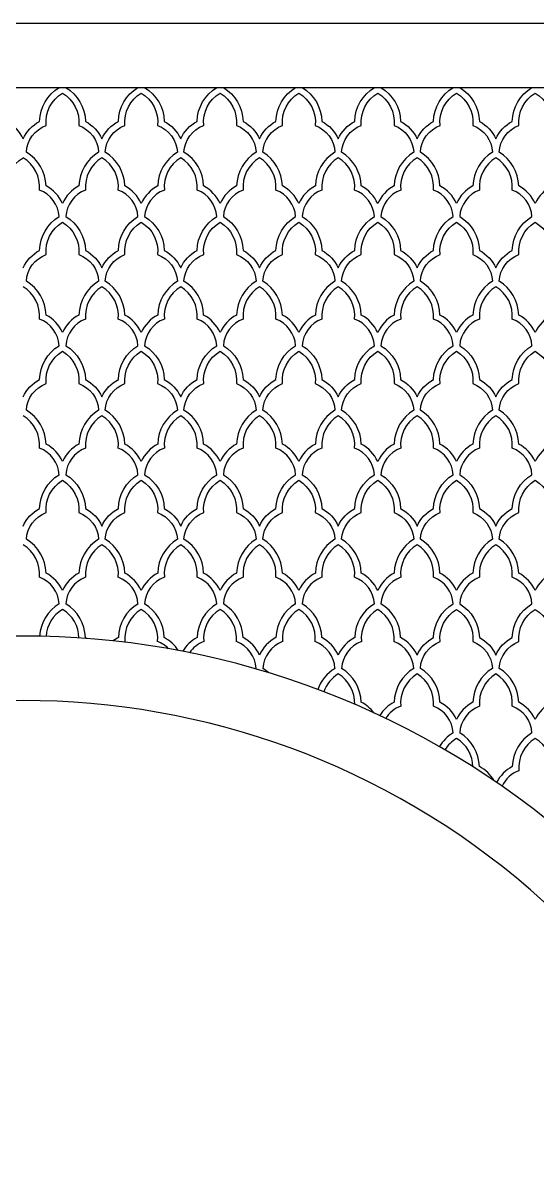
# Model space of a CAD drawing. Header units: inches. Extents: x 280228 to 284028, y 155671 to 163321.
# Drawn here: x 282128 to 282924, y 161531 to 163321 of the extents above; entities that cross this region are included whole.
import ezdxf

# ---------------------------------------------------------------- set-up
doc = ezdxf.new("R2010")
doc.units = ezdxf.units.IN
doc.header["$MEASUREMENT"] = 0
doc.layers.add('freecads.com', color=7, linetype='Continuous')

msp = doc.modelspace()

# ---------------------------------------------------------------- linework, layer by layer
at = {"layer": 'freecads.com'}
for p, q in [((280227.6, 163321.3, 0), (284027.6, 163321.3, 0)), ((280327.6, 163221.3, 0), (283927.6, 163221.3, 0))]:
    msp.add_line(p, q, dxfattribs=at)
at = {"layer": 'freecads.com', "elevation": 0}
for points in [[(282127.6, 163141.8, 0.167823), (282102.1, 163168.9, 0.257721), (282071.6, 163221.3)], [(282127.6, 163141.8, -0.167823), (282153.1, 163168.9, -0.257721), (282183.5, 163221.3)], [(282193.7, 163221.3, -0.257721), (282224.2, 163168.9, -0.167823), (282249.7, 163141.8, -0.167823)], [(282249.7, 163141.8, -0.167823), (282275.2, 163168.9, -0.257721), (282305.6, 163221.3)], [(282315.8, 163221.3, -0.257721), (282346.3, 163168.9, -0.167823), (282371.8, 163141.8, -0.167823)], [(282371.8, 163141.8, -0.167823), (282397.3, 163168.9, -0.257721), (282427.7, 163221.3)], [(282437.9, 163221.3, -0.257721), (282468.4, 163168.9, -0.167823), (282493.9, 163141.8, -0.167823)], [(282493.9, 163141.8, -0.167823), (282519.4, 163168.9, -0.257721), (282549.9, 163221.3)], [(282560, 163221.3, -0.257721), (282590.5, 163168.9, -0.167823), (282616, 163141.8, -0.167823)], [(282616, 163141.8, -0.167823), (282641.5, 163168.9, -0.257721), (282672, 163221.3)], [(282682.1, 163221.3, -0.257721), (282712.6, 163168.9, -0.167823), (282738.1, 163141.8, -0.167823)], [(282738.1, 163141.8, -0.167823), (282763.6, 163168.9, -0.257721), (282794.1, 163221.3)], [(282804.2, 163221.3, -0.257721), (282834.7, 163168.9, -0.167823), (282860.2, 163141.8, -0.167823)], [(282860.2, 163141.8, -0.167823), (282885.7, 163168.9, -0.257721), (282916.2, 163221.3)], [(282071.6, 163021.3, -0.29664), (282102.3, 163062.5, -0.288877), (282127.6, 163112.6)], [(282183.5, 163021.3, 0.29664), (282152.9, 163062.5, 0.288877), (282127.6, 163112.6)], [(282249.7, 163112.6, 0.288877), (282224.4, 163062.5, 0.29664), (282193.7, 163021.3, 0.29664)], [(282305.6, 163021.3, 0.29664), (282275, 163062.5, 0.288877), (282249.7, 163112.6)], [(282371.8, 163112.6, 0.288877), (282346.5, 163062.5, 0.29664), (282315.8, 163021.3, 0.29664)], [(282427.7, 163021.3, 0.29664), (282397.1, 163062.5, 0.288877), (282371.8, 163112.6)], [(282493.9, 163112.6, 0.288877), (282468.6, 163062.5, 0.29664), (282437.9, 163021.3, 0.29664)], [(282549.9, 163021.3, 0.29664), (282519.2, 163062.5, 0.288877), (282493.9, 163112.6)], [(282616, 163112.6, 0.288877), (282590.7, 163062.5, 0.29664), (282560, 163021.3, 0.29664)], [(282672, 163021.3, 0.29664), (282641.3, 163062.5, 0.288877), (282616, 163112.6)], [(282738.1, 163112.6, 0.288877), (282712.8, 163062.5, 0.29664), (282682.1, 163021.3, 0.29664)], [(282794.1, 163021.3, 0.29664), (282763.4, 163062.5, 0.288877), (282738.1, 163112.6)], [(282860.2, 163112.6, 0.288877), (282834.9, 163062.5, 0.29664), (282804.2, 163021.3, 0.29664)], [(282916.2, 163021.3, 0.29664), (282885.5, 163062.5, 0.288877), (282860.2, 163112.6)], [(282127.6, 162941.8, -0.167823), (282153.1, 162968.9, -0.257721), (282183.5, 163021.3)], [(282193.7, 163021.3, -0.257721), (282224.2, 162968.9, -0.167823), (282249.7, 162941.8, -0.167823)], [(282249.7, 162941.8, -0.167823), (282275.2, 162968.9, -0.257721), (282305.6, 163021.3)], [(282315.8, 163021.3, -0.257721), (282346.3, 162968.9, -0.167823), (282371.8, 162941.8, -0.167823)], [(282371.8, 162941.8, -0.167823), (282397.3, 162968.9, -0.257721), (282427.7, 163021.3)], [(282437.9, 163021.3, -0.257721), (282468.4, 162968.9, -0.167823), (282493.9, 162941.8, -0.167823)], [(282493.9, 162941.8, -0.167823), (282519.4, 162968.9, -0.257721), (282549.9, 163021.3)], [(282560, 163021.3, -0.257721), (282590.5, 162968.9, -0.167823), (282616, 162941.8, -0.167823)], [(282616, 162941.8, -0.167823), (282641.5, 162968.9, -0.257721), (282672, 163021.3)], [(282682.1, 163021.3, -0.257721), (282712.6, 162968.9, -0.167823), (282738.1, 162941.8, -0.167823)], [(282738.1, 162941.8, -0.167823), (282763.6, 162968.9, -0.257721), (282794.1, 163021.3)], [(282804.2, 163021.3, -0.257721), (282834.7, 162968.9, -0.167823), (282860.2, 162941.8, -0.167823)], [(282860.2, 162941.8, -0.167823), (282885.7, 162968.9, -0.257721), (282916.2, 163021.3)], [(282183.5, 162821.3, 0.29664), (282152.9, 162862.5, 0.288877), (282127.6, 162912.6)], [(282249.7, 162912.6, 0.288877), (282224.4, 162862.5, 0.29664), (282193.7, 162821.3, 0.29664)], [(282305.6, 162821.3, 0.29664), (282275, 162862.5, 0.288877), (282249.7, 162912.6)], [(282371.8, 162912.6, 0.288877), (282346.5, 162862.5, 0.29664), (282315.8, 162821.3, 0.29664)], [(282427.7, 162821.3, 0.29664), (282397.1, 162862.5, 0.288877), (282371.8, 162912.6)], [(282493.9, 162912.6, 0.288877), (282468.6, 162862.5, 0.29664), (282437.9, 162821.3, 0.29664)], [(282549.9, 162821.3, 0.29664), (282519.2, 162862.5, 0.288877), (282493.9, 162912.6)], [(282616, 162912.6, 0.288877), (282590.7, 162862.5, 0.29664), (282560, 162821.3, 0.29664)], [(282672, 162821.3, 0.29664), (282641.3, 162862.5, 0.288877), (282616, 162912.6)], [(282738.1, 162912.6, 0.288877), (282712.8, 162862.5, 0.29664), (282682.1, 162821.3, 0.29664)], [(282794.1, 162821.3, 0.29664), (282763.4, 162862.5, 0.288877), (282738.1, 162912.6)], [(282860.2, 162912.6, 0.288877), (282834.9, 162862.5, 0.29664), (282804.2, 162821.3, 0.29664)], [(282916.2, 162821.3, 0.29664), (282885.5, 162862.5, 0.288877), (282860.2, 162912.6)], [(282127.6, 162741.8, -0.167823), (282153.1, 162768.9, -0.257721), (282183.5, 162821.3)], [(282193.7, 162821.3, -0.257721), (282224.2, 162768.9, -0.167823), (282249.7, 162741.8, -0.167823)], [(282249.7, 162741.8, -0.167823), (282275.2, 162768.9, -0.257721), (282305.6, 162821.3)], [(282315.8, 162821.3, -0.257721), (282346.3, 162768.9, -0.167823), (282371.8, 162741.8, -0.167823)], [(282371.8, 162741.8, -0.167823), (282397.3, 162768.9, -0.257721), (282427.7, 162821.3)], [(282437.9, 162821.3, -0.257721), (282468.4, 162768.9, -0.167823), (282493.9, 162741.8, -0.167823)], [(282493.9, 162741.8, -0.167823), (282519.4, 162768.9, -0.257721), (282549.9, 162821.3)], [(282560, 162821.3, -0.257721), (282590.5, 162768.9, -0.167823), (282616, 162741.8, -0.167823)], [(282616, 162741.8, -0.167823), (282641.5, 162768.9, -0.257721), (282672, 162821.3)], [(282682.1, 162821.3, -0.257721), (282712.6, 162768.9, -0.167823), (282738.1, 162741.8, -0.167823)], [(282738.1, 162741.8, -0.167823), (282763.6, 162768.9, -0.257721), (282794.1, 162821.3)], [(282804.2, 162821.3, -0.257721), (282834.7, 162768.9, -0.167823), (282860.2, 162741.8, -0.167823)], [(282860.2, 162741.8, -0.167823), (282885.7, 162768.9, -0.257721), (282916.2, 162821.3)], [(282183.5, 162621.3, 0.29664), (282152.9, 162662.5, 0.288877), (282127.6, 162712.6)], [(282249.7, 162712.6, 0.288877), (282224.4, 162662.5, 0.29664), (282193.7, 162621.3, 0.29664)], [(282305.6, 162621.3, 0.29664), (282275, 162662.5, 0.288877), (282249.7, 162712.6)], [(282371.8, 162712.6, 0.288877), (282346.5, 162662.5, 0.29664), (282315.8, 162621.3, 0.29664)], [(282427.7, 162621.3, 0.29664), (282397.1, 162662.5, 0.288877), (282371.8, 162712.6)], [(282493.9, 162712.6, 0.288877), (282468.6, 162662.5, 0.29664), (282437.9, 162621.3, 0.29664)], [(282549.9, 162621.3, 0.29664), (282519.2, 162662.5, 0.288877), (282493.9, 162712.6)], [(282616, 162712.6, 0.288877), (282590.7, 162662.5, 0.29664), (282560, 162621.3, 0.29664)], [(282672, 162621.3, 0.29664), (282641.3, 162662.5, 0.288877), (282616, 162712.6)], [(282738.1, 162712.6, 0.288877), (282712.8, 162662.5, 0.29664), (282682.1, 162621.3, 0.29664)], [(282794.1, 162621.3, 0.29664), (282763.4, 162662.5, 0.288877), (282738.1, 162712.6)], [(282860.2, 162712.6, 0.288877), (282834.9, 162662.5, 0.29664), (282804.2, 162621.3, 0.29664)], [(282916.2, 162621.3, 0.29664), (282885.5, 162662.5, 0.288877), (282860.2, 162712.6)], [(282127.6, 162541.8, -0.167823), (282153.1, 162568.9, -0.257721), (282183.5, 162621.3)], [(282193.7, 162621.3, -0.257721), (282224.2, 162568.9, -0.167823), (282249.7, 162541.8, -0.167823)], [(282249.7, 162541.8, -0.167823), (282275.2, 162568.9, -0.257721), (282305.6, 162621.3)], [(282315.8, 162621.3, -0.257721), (282346.3, 162568.9, -0.167823), (282371.8, 162541.8, -0.167823)], [(282371.8, 162541.8, -0.167823), (282397.3, 162568.9, -0.257721), (282427.7, 162621.3)], [(282437.9, 162621.3, -0.257721), (282468.4, 162568.9, -0.167823), (282493.9, 162541.8, -0.167823)], [(282493.9, 162541.8, -0.167823), (282519.4, 162568.9, -0.257721), (282549.9, 162621.3)], [(282560, 162621.3, -0.257721), (282590.5, 162568.9, -0.167823), (282616, 162541.8, -0.167823)], [(282616, 162541.8, -0.167823), (282641.5, 162568.9, -0.257721), (282672, 162621.3)], [(282682.1, 162621.3, -0.257721), (282712.6, 162568.9, -0.167823), (282738.1, 162541.8, -0.167823)], [(282738.1, 162541.8, -0.167823), (282763.6, 162568.9, -0.257721), (282794.1, 162621.3)], [(282804.2, 162621.3, -0.257721), (282834.7, 162568.9, -0.167823), (282860.2, 162541.8, -0.167823)], [(282860.2, 162541.8, -0.167823), (282885.7, 162568.9, -0.257721), (282916.2, 162621.3)], [(282183.5, 162421.3, 0.29664), (282152.9, 162462.5, 0.288877), (282127.6, 162512.6)], [(282249.7, 162512.6, 0.288877), (282224.4, 162462.5, 0.29664), (282193.7, 162421.3, 0.29664)], [(282305.6, 162421.3, 0.29664), (282275, 162462.5, 0.288877), (282249.7, 162512.6)], [(282371.8, 162512.6, 0.288877), (282346.5, 162462.5, 0.29664), (282315.8, 162421.3, 0.29664)], [(282427.7, 162421.3, 0.29664), (282397.1, 162462.5, 0.288877), (282371.8, 162512.6)], [(282493.9, 162512.6, 0.288877), (282468.6, 162462.5, 0.29664), (282437.9, 162421.3, 0.29664)], [(282549.9, 162421.3, 0.29664), (282519.2, 162462.5, 0.288877), (282493.9, 162512.6)], [(282616, 162512.6, 0.288877), (282590.7, 162462.5, 0.29664), (282560, 162421.3, 0.29664)], [(282672, 162421.3, 0.29664), (282641.3, 162462.5, 0.288877), (282616, 162512.6)], [(282738.1, 162512.6, 0.288877), (282712.8, 162462.5, 0.29664), (282682.1, 162421.3, 0.29664)], [(282794.1, 162421.3, 0.29664), (282763.4, 162462.5, 0.288877), (282738.1, 162512.6)], [(282860.2, 162512.6, 0.288877), (282834.9, 162462.5, 0.29664), (282804.2, 162421.3, 0.29664)], [(282916.2, 162421.3, 0.29664), (282885.5, 162462.5, 0.288877), (282860.2, 162512.6)], [(282738.1, 162341.8, -0.167823), (282763.6, 162368.9, -0.257721), (282794.1, 162421.3)], [(282804.2, 162421.3, -0.257721), (282834.7, 162368.9, -0.167823), (282860.2, 162341.8, -0.167823)], [(282860.2, 162341.8, -0.167823), (282885.7, 162368.9, -0.257721), (282916.2, 162421.3)], [(282794.1, 162221.3, 0.29664), (282763.4, 162262.5, 0.288877), (282738.1, 162312.6)], [(282860.2, 162312.6, 0.288877), (282834.9, 162262.5, 0.29664), (282804.2, 162221.3, 0.29664)], [(282916.2, 162221.3, 0.29664), (282885.5, 162262.5, 0.288877), (282860.2, 162312.6)]]:
    msp.add_lwpolyline(points, format="xyb", dxfattribs=at)
for points in [[(282132.7, 163121.2, -0.29762), (282163.3, 163162.6, -0.288877), (282188.6, 163212.6, -0.288877), (282213.9, 163162.6, -0.29762), (282244.6, 163121.2, 0.257772), (282214.2, 163068.8, 0.167823), (282188.6, 163041.7, 0.167823), (282163.1, 163068.8, 0.257772)], [(282254.8, 163121.2, -0.29762), (282285.4, 163162.6, -0.288877), (282310.7, 163212.6, -0.288877), (282336, 163162.6, -0.29762), (282366.7, 163121.2, 0.257772), (282336.3, 163068.8, 0.167823), (282310.7, 163041.7, 0.167823), (282285.2, 163068.8, 0.257772)], [(282376.9, 163121.2, -0.29762), (282407.5, 163162.6, -0.288877), (282432.8, 163212.6, -0.288877), (282458.2, 163162.6, -0.29762), (282488.8, 163121.2, 0.257772), (282458.4, 163068.8, 0.167823), (282432.8, 163041.7, 0.167823), (282407.3, 163068.8, 0.257772)], [(282499, 163121.2, -0.29762), (282529.6, 163162.6, -0.288877), (282554.9, 163212.6, -0.288877), (282580.3, 163162.6, -0.29762), (282610.9, 163121.2, 0.257772), (282580.5, 163068.8, 0.167823), (282554.9, 163041.7, 0.167823), (282529.4, 163068.8, 0.257772)], [(282621.1, 163121.2, -0.29762), (282651.7, 163162.6, -0.288877), (282677.1, 163212.6, -0.288877), (282702.4, 163162.6, -0.29762), (282733, 163121.2, 0.257772), (282702.6, 163068.8, 0.167823), (282677.1, 163041.7, 0.167823), (282651.5, 163068.8, 0.257772)], [(282743.2, 163121.2, -0.29762), (282773.8, 163162.6, -0.288877), (282799.2, 163212.6, -0.288877), (282824.5, 163162.6, -0.29762), (282855.1, 163121.2, 0.257772), (282824.7, 163068.8, 0.167823), (282799.2, 163041.7, 0.167823), (282773.6, 163068.8, 0.257772)], [(282865.3, 163121.2, -0.29762), (282896, 163162.6, -0.288877), (282921.3, 163212.6, -0.288877), (282946.6, 163162.6, -0.29762), (282977.2, 163121.2, 0.257772), (282946.8, 163068.8, 0.167823), (282921.3, 163041.7, 0.167823), (282895.7, 163068.8, 0.257772)], [(282132.7, 162921.2, -0.29762), (282163.3, 162962.6, -0.288877), (282188.6, 163012.6, -0.288877), (282213.9, 162962.6, -0.29762), (282244.6, 162921.2, 0.257772), (282214.2, 162868.8, 0.167823), (282188.6, 162841.7, 0.167823), (282163.1, 162868.8, 0.257772)], [(282254.8, 162921.2, -0.29762), (282285.4, 162962.6, -0.288877), (282310.7, 163012.6, -0.288877), (282336, 162962.6, -0.29762), (282366.7, 162921.2, 0.257772), (282336.3, 162868.8, 0.167823), (282310.7, 162841.7, 0.167823), (282285.2, 162868.8, 0.257772)], [(282376.9, 162921.2, -0.29762), (282407.5, 162962.6, -0.288877), (282432.8, 163012.6, -0.288877), (282458.2, 162962.6, -0.29762), (282488.8, 162921.2, 0.257772), (282458.4, 162868.8, 0.167823), (282432.8, 162841.7, 0.167823), (282407.3, 162868.8, 0.257772)], [(282499, 162921.2, -0.29762), (282529.6, 162962.6, -0.288877), (282554.9, 163012.6, -0.288877), (282580.3, 162962.6, -0.29762), (282610.9, 162921.2, 0.257772), (282580.5, 162868.8, 0.167823), (282554.9, 162841.7, 0.167823), (282529.4, 162868.8, 0.257772)], [(282621.1, 162921.2, -0.29762), (282651.7, 162962.6, -0.288877), (282677.1, 163012.6, -0.288877), (282702.4, 162962.6, -0.29762), (282733, 162921.2, 0.257772), (282702.6, 162868.8, 0.167823), (282677.1, 162841.7, 0.167823), (282651.5, 162868.8, 0.257772)], [(282743.2, 162921.2, -0.29762), (282773.8, 162962.6, -0.288877), (282799.2, 163012.6, -0.288877), (282824.5, 162962.6, -0.29762), (282855.1, 162921.2, 0.257772), (282824.7, 162868.8, 0.167823), (282799.2, 162841.7, 0.167823), (282773.6, 162868.8, 0.257772)], [(282865.3, 162921.2, -0.29762), (282896, 162962.6, -0.288877), (282921.3, 163012.6, -0.288877), (282946.6, 162962.6, -0.29762), (282977.2, 162921.2, 0.257772), (282946.8, 162868.8, 0.167823), (282921.3, 162841.7, 0.167823), (282895.7, 162868.8, 0.257772)], [(282132.7, 162721.2, -0.29762), (282163.3, 162762.6, -0.288877), (282188.6, 162812.6, -0.288877), (282213.9, 162762.6, -0.29762), (282244.6, 162721.2, 0.257772), (282214.2, 162668.8, 0.167823), (282188.6, 162641.7, 0.167823), (282163.1, 162668.8, 0.257772)], [(282254.8, 162721.2, -0.29762), (282285.4, 162762.6, -0.288877), (282310.7, 162812.6, -0.288877), (282336, 162762.6, -0.29762), (282366.7, 162721.2, 0.257772), (282336.3, 162668.8, 0.167823), (282310.7, 162641.7, 0.167823), (282285.2, 162668.8, 0.257772)], [(282376.9, 162721.2, -0.29762), (282407.5, 162762.6, -0.288877), (282432.8, 162812.6, -0.288877), (282458.2, 162762.6, -0.29762), (282488.8, 162721.2, 0.257772), (282458.4, 162668.8, 0.167823), (282432.8, 162641.7, 0.167823), (282407.3, 162668.8, 0.257772)], [(282499, 162721.2, -0.29762), (282529.6, 162762.6, -0.288877), (282554.9, 162812.6, -0.288877), (282580.3, 162762.6, -0.29762), (282610.9, 162721.2, 0.257772), (282580.5, 162668.8, 0.167823), (282554.9, 162641.7, 0.167823), (282529.4, 162668.8, 0.257772)], [(282621.1, 162721.2, -0.29762), (282651.7, 162762.6, -0.288877), (282677.1, 162812.6, -0.288877), (282702.4, 162762.6, -0.29762), (282733, 162721.2, 0.257772), (282702.6, 162668.8, 0.167823), (282677.1, 162641.7, 0.167823), (282651.5, 162668.8, 0.257772)], [(282743.2, 162721.2, -0.29762), (282773.8, 162762.6, -0.288877), (282799.2, 162812.6, -0.288877), (282824.5, 162762.6, -0.29762), (282855.1, 162721.2, 0.257772), (282824.7, 162668.8, 0.167823), (282799.2, 162641.7, 0.167823), (282773.6, 162668.8, 0.257772)], [(282865.3, 162721.2, -0.29762), (282896, 162762.6, -0.288877), (282921.3, 162812.6, -0.288877), (282946.6, 162762.6, -0.29762), (282977.2, 162721.2, 0.257772), (282946.8, 162668.8, 0.167823), (282921.3, 162641.7, 0.167823), (282895.7, 162668.8, 0.257772)], [(282132.7, 162521.2, -0.29762), (282163.3, 162562.6, -0.288877), (282188.6, 162612.6, -0.288877), (282213.9, 162562.6, -0.29762), (282244.6, 162521.2, 0.257772), (282214.2, 162468.8, 0.167823), (282188.6, 162441.7, 0.167823), (282163.1, 162468.8, 0.257772)], [(282254.8, 162521.2, -0.29762), (282285.4, 162562.6, -0.288877), (282310.7, 162612.6, -0.288877), (282336, 162562.6, -0.29762), (282366.7, 162521.2, 0.257772), (282336.3, 162468.8, 0.167823), (282310.7, 162441.7, 0.167823), (282285.2, 162468.8, 0.257772)], [(282376.9, 162521.2, -0.29762), (282407.5, 162562.6, -0.288877), (282432.8, 162612.6, -0.288877), (282458.2, 162562.6, -0.29762), (282488.8, 162521.2, 0.257772), (282458.4, 162468.8, 0.167823), (282432.8, 162441.7, 0.167823), (282407.3, 162468.8, 0.257772)], [(282499, 162521.2, -0.29762), (282529.6, 162562.6, -0.288877), (282554.9, 162612.6, -0.288877), (282580.3, 162562.6, -0.29762), (282610.9, 162521.2, 0.257772), (282580.5, 162468.8, 0.167823), (282554.9, 162441.7, 0.167823), (282529.4, 162468.8, 0.257772)], [(282621.1, 162521.2, -0.29762), (282651.7, 162562.6, -0.288877), (282677.1, 162612.6, -0.288877), (282702.4, 162562.6, -0.29762), (282733, 162521.2, 0.257772), (282702.6, 162468.8, 0.167823), (282677.1, 162441.7, 0.167823), (282651.5, 162468.8, 0.257772)], [(282743.2, 162521.2, -0.29762), (282773.8, 162562.6, -0.288877), (282799.2, 162612.6, -0.288877), (282824.5, 162562.6, -0.29762), (282855.1, 162521.2, 0.257772), (282824.7, 162468.8, 0.167823), (282799.2, 162441.7, 0.167823), (282773.6, 162468.8, 0.257772)], [(282865.3, 162521.2, -0.29762), (282896, 162562.6, -0.288877), (282921.3, 162612.6, -0.288877), (282946.6, 162562.6, -0.29762), (282977.2, 162521.2, 0.257772), (282946.8, 162468.8, 0.167823), (282921.3, 162441.7, 0.167823), (282895.7, 162468.8, 0.257772)], [(282743.2, 162321.2, -0.29762), (282773.8, 162362.6, -0.288877), (282799.2, 162412.6, -0.288877), (282824.5, 162362.6, -0.29762), (282855.1, 162321.2, 0.257772), (282824.7, 162268.8, 0.167823), (282799.2, 162241.7, 0.167823), (282773.6, 162268.8, 0.257772)], [(282865.3, 162321.2, -0.29762), (282896, 162362.6, -0.288877), (282921.3, 162412.6, -0.288877), (282946.6, 162362.6, -0.29762), (282977.2, 162321.2, 0.257772), (282946.8, 162268.8, 0.167823), (282921.3, 162241.7, 0.167823), (282895.7, 162268.8, 0.257772)]]:
    msp.add_lwpolyline(points, format="xyb", close=True, dxfattribs=at)
at = {"layer": 'freecads.com'}
for centre, radius, start, end in [((282215.7, 162367.5, 0), 62.6, 120.9121, 176.819), ((282215.7, 162367.5, 0), 52.6, 120.9689, 176.4707), ((282161.6, 162367.5, 0), 52.6, 0.9148, 59.0311), ((282161.6, 162367.5, 0), 62.6, 1.2805, 59.0879), ((282337.8, 162367.5, 0), 62.6, 120.9121, 178.7195), ((282337.8, 162367.5, 0), 52.6, 120.9689, 185.4201), ((282283.7, 162367.5, 0), 52.6, 354.5799, 59.0311), ((282283.7, 162367.5, 0), 62.6, 1.2805, 59.0879), ((282459.9, 162367.5, 0), 62.6, 120.9121, 178.7195), ((282459.9, 162367.5, 0), 52.6, 120.9689, 185.4201), ((282405.8, 162367.5, 0), 52.6, 354.5799, 59.0311), ((282405.8, 162367.5, 0), 62.6, 1.2805, 59.0879), ((282582, 162367.5, 0), 62.6, 120.9121, 178.7195), ((282582, 162367.5, 0), 52.6, 120.9689, 185.4201), ((282527.9, 162367.5, 0), 52.6, 354.5799, 59.0311), ((282527.9, 162367.5, 0), 62.6, 1.2805, 59.0879), ((282704.1, 162367.5, 0), 62.6, 120.9121, 178.7195), ((282704.1, 162367.5, 0), 52.6, 120.9689, 185.4201), ((282650, 162367.5, 0), 52.6, 354.5799, 59.0311), ((282650, 162367.5, 0), 62.6, 1.2805, 59.0879), ((282127.6, 161071.3, 0), 1300, 330, 210), ((282197.6, 162318.4, 0), 57.1, 59.26, 62.2642), ((282301.8, 162318.4, 0), 57.1, 117.7358, 127.4044), ((282301.8, 162318.4, 0), 47.1, 110.3173, 112.6545), ((282319.7, 162318.4, 0), 47.1, 44.7285, 69.6827), ((282319.7, 162318.4, 0), 57.1, 32.2167, 62.2642), ((282423.9, 162318.4, 0), 57.1, 117.7358, 149.3081), ((282423.9, 162318.4, 0), 47.1, 110.3173, 144.9386), ((282441.8, 162318.4, 0), 47.1, 3.3864, 69.6827), ((282441.8, 162318.4, 0), 57.1, 24.157, 62.2642), ((282546, 162318.4, 0), 57.1, 117.7358, 155.843), ((282546, 162318.4, 0), 47.1, 110.3173, 176.6136), ((282563.9, 162318.4, 0), 47.1, 3.3864, 69.6827), ((282563.9, 162318.4, 0), 57.1, 24.157, 62.2642), ((282668.1, 162318.4, 0), 57.1, 117.7358, 155.843), ((282668.1, 162318.4, 0), 47.1, 110.3173, 176.6136), ((282686, 162318.4, 0), 47.1, 3.3864, 69.6827), ((282686, 162318.4, 0), 57.1, 24.157, 62.2642), ((282521, 162267.4, 0), 62.6, 120.9011, 122.2257), ((282466.8, 162267.4, 0), 62.6, 48.315, 59.0989), ((282643.1, 162267.4, 0), 62.6, 120.9011, 160.3825), ((282588.9, 162267.4, 0), 62.6, 1.2805, 59.0989), ((282765.2, 162267.4, 0), 62.6, 120.9011, 178.7195), ((282643.1, 162267.4, 0), 52.6, 120.9689, 160.6033), ((282588.9, 162267.4, 0), 52.6, 357.7338, 59.0311), ((282765.2, 162267.4, 0), 52.6, 120.9689, 185.4201), ((282127.6, 161071.3, 0), 1200, 327.2028, 212.7972), ((282625, 162218.3, 0), 57.1, 36.5563, 62.2642), ((282729.1, 162218.3, 0), 57.1, 117.7358, 148.7834), ((282729.1, 162218.3, 0), 47.1, 110.3173, 147.5391), ((282826.2, 162167.5, 0), 62.6, 120.9121, 148.8462), ((282826.2, 162167.5, 0), 52.6, 120.9689, 148.6211), ((282772.1, 162167.5, 0), 52.6, 1.1043, 59.0311), ((282772.1, 162167.5, 0), 62.6, 1.2805, 59.0879), ((282948.3, 162167.5, 0), 62.6, 120.9121, 178.7195), ((282948.3, 162167.5, 0), 52.6, 120.9689, 185.4201), ((282894.2, 162167.5, 0), 52.6, 354.5799, 59.0311), ((282808.1, 162118.4, 0), 57.1, 30.0317, 62.2642), ((282912.3, 162118.4, 0), 57.1, 117.7358, 152.9954), ((282912.3, 162118.4, 0), 47.1, 110.3173, 154.6189)]:
    msp.add_arc(centre, radius, start, end, dxfattribs=at)

doc.saveas('drawing.dxf')
